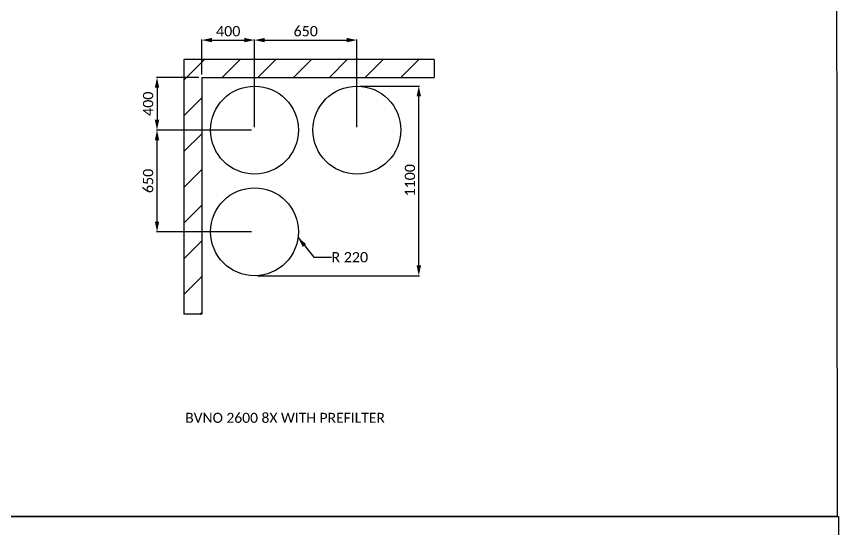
# Model space of a CAD drawing. Header units: millimetres. Extents: x 374 to 5899, y -2909 to 2000.
# Drawn here: x 4027 to 5899, y -56 to 1111 of the extents above; entities that cross this region are included whole.
import ezdxf
from ezdxf.enums import TextEntityAlignment as Align

# ---------------------------------------------------------------- set-up
doc = ezdxf.new("R2010")
doc.units = ezdxf.units.MM
doc.header["$LTSCALE"] = 154
doc.header["$PDMODE"] = 3
doc.header["$PDSIZE"] = 8
doc.layers.get('0').update_dxf_attribs({"linetype": 'CONTINUOUS'})
doc.layers.get('Defpoints').update_dxf_attribs({"linetype": 'CONTINUOUS'})
doc.styles.get("Standard").update_dxf_attribs({"font": 'calibri.ttf'})
doc.dimstyles.new('DIMSTYLE_5', dxfattribs={"dimtxt": 23.333333, "dimasz": 23.333333, "dimexe": 1.5, "dimexo": 1, "dimgap": 0.875, "dimtad": 1, "dimlfac": 0.15, "dimdsep": 46, "dimtxsty": 'Standard', "dimblk": '_FILLED', "dimblk1": '_FILLED', "dimblk2": '_FILLED', "dimcen": 0.09, "dimazin": 2, "dimtp": 0.01, "dimtm": 0.01, "dimtfac": 1, "dimtofl": 0, "dimtmove": 0, "dimatfit": 3, "dimldrblk": '_FILLED', "dimfxl": 1, "dimtolj": 1, "dimarcsym": 0})
doc.dimstyles.get("Standard").update_dxf_attribs({"dimtxt": 23.333333, "dimasz": 23.333333, "dimexe": 1.5, "dimexo": 1, "dimtad": 1, "dimdsep": 46, "dimtxsty": 'Standard', "dimblk": '_FILLED', "dimblk1": '_FILLED', "dimblk2": '_FILLED', "dimcen": 0.09, "dimazin": 2, "dimtol": 1, "dimtp": 0.01, "dimtm": 0.01, "dimtfac": 1, "dimtofl": 0, "dimtmove": 0, "dimatfit": 3, "dimldrblk": '_FILLED', "dimfxl": 1, "dimtolj": 1, "dimarcsym": 0})

# ---------------------------------------------------------------- blocks, each defined once
blk = doc.blocks.new('_FILLED')
at = {"color": 0, "linetype": 'ByBlock'}
blk.add_solid([(0, 0), (-1, 0.214), (-1, -0.214)], dxfattribs=at)
blk = doc.blocks.new('*D568')
at = {"color": 0, "linetype": 'Continuous', "lineweight": -2}
for p, q in [((4442.3, 971.9), (4345.4, 971.9)), ((4346.9, 948.6), (4346.9, 875.6)), ((4562.3, 852.3), (4345.4, 852.3))]:
    blk.add_line(p, q, dxfattribs=at)
at = {"layer": 'Defpoints', "color": 0}
for p in [(4443.3, 971.9), (4346.9, 852.3), (4563.3, 852.3)]:
    blk.add_point(p, dxfattribs=at)
at = {"color": 0, "linetype": 'ByBlock', "lineweight": -2, "xscale": 23.3333333333, "yscale": 23.3333333333, "zscale": 23.3333333333}
for p, rotation in [((4346.9, 971.9), 90), ((4346.9, 852.3), 270)]:
    blk.add_blockref('_FILLED', p, dxfattribs=dict(at, rotation=rotation))
at = {"color": 0, "insert": (4314.9, 912.2), "char_height": 23.333, "attachment_point": 2, "rotation": 90, "line_spacing_factor": 0.9}
blk.add_mtext('\\A1;\\A1;400', dxfattribs=at)
blk = doc.blocks.new('*D569')
at = {"color": 0, "linetype": 'Continuous', "lineweight": -2}
for p, q in [((4562.3, 852.3), (4345.4, 852.3)), ((4346.9, 644.3), (4346.9, 828.9)), ((4562.3, 620.9), (4345.4, 620.9))]:
    blk.add_line(p, q, dxfattribs=at)
at = {"layer": 'Defpoints', "color": 0}
for p in [(4346.9, 852.3), (4563.3, 852.3), (4563.3, 620.9)]:
    blk.add_point(p, dxfattribs=at)
at = {"color": 0, "linetype": 'ByBlock', "lineweight": -2, "xscale": 23.3333333333, "yscale": 23.3333333333, "zscale": 23.3333333333}
for p, rotation in [((4346.9, 852.3), 90), ((4346.9, 620.9), 270)]:
    blk.add_blockref('_FILLED', p, dxfattribs=dict(at, rotation=rotation))
at = {"color": 0, "insert": (4314.9, 736.6), "char_height": 23.333, "attachment_point": 2, "rotation": 90, "line_spacing_factor": 0.9}
blk.add_mtext('\\A1;\\A1;650', dxfattribs=at)
blk = doc.blocks.new('*D570')
at = {"color": 0, "linetype": 'Continuous', "lineweight": -2}
for p, q in [((4449, 978.6), (4449, 1058.5)), ((4472.3, 1057), (4545.6, 1057)), ((4569, 858.9), (4569, 1058.5))]:
    blk.add_line(p, q, dxfattribs=at)
at = {"layer": 'Defpoints', "color": 0}
for p in [(4569, 1057), (4449, 977.6), (4569, 857.9)]:
    blk.add_point(p, dxfattribs=at)
at = {"color": 0, "linetype": 'ByBlock', "lineweight": -2, "xscale": 23.3333333333, "yscale": 23.3333333333, "zscale": 23.3333333333, "rotation": 180}
blk.add_blockref('_FILLED', (4449, 1057), dxfattribs=at)
at = {"color": 0, "linetype": 'ByBlock', "lineweight": -2, "xscale": 23.3333333333, "yscale": 23.3333333333, "zscale": 23.3333333333}
blk.add_blockref('_FILLED', (4569, 1057), dxfattribs=at)
at = {"color": 0, "insert": (4509.1, 1089), "char_height": 23.333, "attachment_point": 2, "line_spacing_factor": 0.9}
blk.add_mtext('\\A1;\\A1;400', dxfattribs=at)
blk = doc.blocks.new('*D571')
at = {"color": 0, "linetype": 'Continuous', "lineweight": -2}
for p, q in [((4569, 858.9), (4569, 1058.5)), ((4592.3, 1057), (4778.8, 1057)), ((4802.2, 858.9), (4802.2, 1058.5))]:
    blk.add_line(p, q, dxfattribs=at)
at = {"layer": 'Defpoints', "color": 0}
for p in [(4802.2, 1057), (4569, 857.9), (4802.2, 857.9)]:
    blk.add_point(p, dxfattribs=at)
at = {"color": 0, "linetype": 'ByBlock', "lineweight": -2, "xscale": 23.3333333333, "yscale": 23.3333333333, "zscale": 23.3333333333, "rotation": 180}
blk.add_blockref('_FILLED', (4569, 1057), dxfattribs=at)
at = {"color": 0, "linetype": 'ByBlock', "lineweight": -2, "xscale": 23.3333333333, "yscale": 23.3333333333, "zscale": 23.3333333333}
blk.add_blockref('_FILLED', (4802.2, 1057), dxfattribs=at)
at = {"color": 0, "insert": (4685.6, 1089), "char_height": 23.333, "attachment_point": 2, "line_spacing_factor": 0.9}
blk.add_mtext('\\A1;\\A1;650', dxfattribs=at)
blk = doc.blocks.new('*D572')
at = {"color": 0, "linetype": 'Continuous', "lineweight": -2}
for p, q in [((4808.9, 952.3), (4944.6, 952.3)), ((4943.1, 544.3), (4943.1, 929)), ((4575.8, 520.9), (4944.6, 520.9))]:
    blk.add_line(p, q, dxfattribs=at)
at = {"layer": 'Defpoints', "color": 0}
for p in [(4807.9, 952.3), (4943.1, 952.3), (4574.8, 520.9)]:
    blk.add_point(p, dxfattribs=at)
at = {"color": 0, "linetype": 'ByBlock', "lineweight": -2, "xscale": 23.3333333333, "yscale": 23.3333333333, "zscale": 23.3333333333}
for p, rotation in [((4943.1, 952.3), 90), ((4943.1, 520.9), 270)]:
    blk.add_blockref('_FILLED', p, dxfattribs=dict(at, rotation=rotation))
at = {"color": 0, "insert": (4911.2, 738), "char_height": 23.333, "attachment_point": 2, "rotation": 90, "line_spacing_factor": 0.9}
blk.add_mtext('\\A1;\\A1;1100', dxfattribs=at)

msp = doc.modelspace()

# ---------------------------------------------------------------- hatches: boundary and pattern name
h = msp.add_hatch()
h.set_pattern_fill('ANSI31', color=0, style=0, pattern_type=2)
h.set_pattern_definition([(45, (4184.38, -70.97), (-40.653, 40.653), [])])
h.paths.add_polyline_path([(4408.08, 433.115), (4448.95, 433.115), (4448.95, 971.894), (4978.054, 971.894), (4978.054, 1012.764), (4408.08, 1012.764)])

# ---------------------------------------------------------------- linework, layer by layer
at = {"color": 0, "linetype": 'Continuous'}
for p, q in [((4408.08, 1012.764), (4408.08, 433.115)), ((4978.054, 1012.764), (4408.08, 1012.764)), ((4978.054, 1012.764), (4978.054, 971.894)), ((4448.95, 971.894), (4448.95, 433.115)), ((4448.95, 971.894), (4978.054, 971.894)), ((4802.177, 952.291), (4802.205, 952.291)), ((4568.796, 520.919), (4569.144, 520.919)), ((4448.95, 433.115), (4408.08, 433.115))]:
    msp.add_line(p, q, dxfattribs=at)
for points in [[(2989.56, 2000.09), (5893.441, 2000.09), (5896.27, -27.027), (2992.389, -27.027)], [(2989.56, -27.027), (5899.099, -27.027), (5899.099, -2909.27), (2989.56, -2909.27)]]:
    msp.add_lwpolyline(points, close=True)
for centre, radius in [((4568.97, 852.256), 100), ((4802.177, 852.219), 100.072), ((4568.97, 620.919), 100)]:
    msp.add_circle(centre, radius, dxfattribs=at)

# ---------------------------------------------------------------- texts
at = {"color": 0, "linetype": 'Continuous', "width": 0.99355}
msp.add_text('R 220', height=23.3333, dxfattribs=at).set_placement((4744.132, 551.411), (4827.75, 551.411), align=Align.FIT)
at = {"color": 0, "linetype": 'Continuous'}
msp.add_text('BVNO 2600 8X WITH PREFILTER', height=22.75, dxfattribs=at).set_placement((4411.162, 186.29), (4411.162, 186.29), align=Align.FIT)

# ---------------------------------------------------------------- dimensions: what is measured, and where the dimension line sits
for base, p1, p2, text, picture, middle in [((4568.97, 1056.979), (4448.95, 977.561), (4568.97, 857.923), '\\A1;400', '*D570', (4509.121, 1056.979)), ((4802.177, 1056.979), (4568.97, 857.923), (4802.177, 857.886), '\\A1;650', '*D571', (4685.598, 1056.979))]:
    dim = msp.add_linear_dim(base=base, p1=p1, p2=p2, text=text, dimstyle='DIMSTYLE_5', override={"dimtxsty": 'Standard'}, dxfattribs=at)
    dim.commit()
    dim.dimension.update_dxf_attribs({"geometry": picture, "text_midpoint": middle, "dimtype": 160})
for base, p1, p2, angle, text, picture, middle in [((4346.855, 852.256), (4443.284, 971.894), (4563.303, 852.256), 270, '\\A1;400', '*D568', (4346.855, 912.236)), ((4943.149, 952.291), (4574.811, 520.919), (4807.872, 952.291), 90, '\\A1;1100', '*D572', (4943.149, 738.026)), ((4346.855, 852.256), (4563.303, 620.919), (4563.303, 852.256), 90, '\\A1;650', '*D569', (4346.855, 736.612))]:
    dim = msp.add_linear_dim(base=base, p1=p1, p2=p2, angle=angle, text=text, dimstyle='DIMSTYLE_5', override={"dimtxsty": 'Standard'}, dxfattribs=at)
    dim.commit()
    dim.dimension.update_dxf_attribs({"geometry": picture, "text_midpoint": middle, "dimtype": 160})

# ---------------------------------------------------------------- leaders
msp.add_leader([(4668.11, 607.835), (4704.132, 563.078), (4744.132, 563.078)], dimstyle='Standard', override={"dimtad": 0}, dxfattribs=at)

doc.saveas('drawing.dxf')
